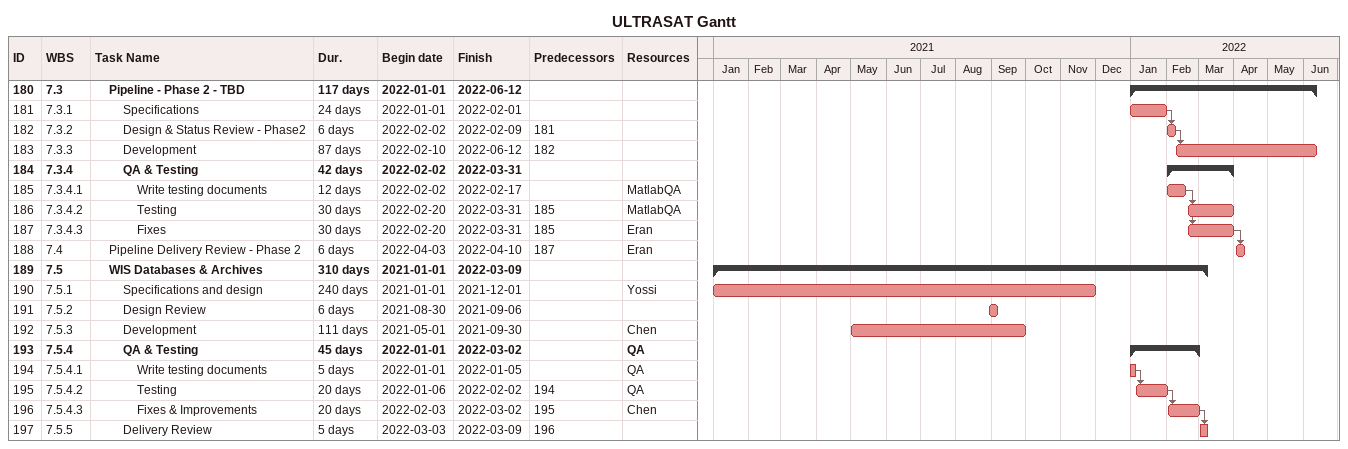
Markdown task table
ULTRASAT Gantt

| ID | WBS | Task | Duration | Start | Finish | Predecessors | Resources |
|---|---|---|---|---|---|---|---|
| 180 | 7.3 | **Pipeline - Phase 2 - TBD** | 117d | 2022-01-01 | 2022-06-12 |  |  |
| 181 | 7.3.1 | Specifications | 24d | 2022-01-01 | 2022-02-01 |  |  |
| 182 | 7.3.2 | Design & Status Review - Phase2 | 6d | 2022-02-02 | 2022-02-09 | 181 |  |
| 183 | 7.3.3 | Development | 87d | 2022-02-10 | 2022-06-12 | 182 |  |
| 184 | 7.3.4 | **QA & Testing** | 42d | 2022-02-02 | 2022-03-31 |  |  |
| 185 | 7.3.4.1 | Write testing documents | 12d | 2022-02-02 | 2022-02-17 |  | MatlabQA |
| 186 | 7.3.4.2 | Testing | 30d | 2022-02-20 | 2022-03-31 | 185 | MatlabQA |
| 187 | 7.3.4.3 | Fixes | 30d | 2022-02-20 | 2022-03-31 | 185 | Eran |
| 188 | 7.4 | Pipeline Delivery Review - Phase 2 | 6d | 2022-04-03 | 2022-04-10 | 187 | Eran |
| 189 | 7.5 | **WIS Databases & Archives** | 310d | 2021-01-01 | 2022-03-09 |  |  |
| 190 | 7.5.1 | Specifications and design | 240d | 2021-01-01 | 2021-12-01 |  | Yossi |
| 191 | 7.5.2 | Design Review | 6d | 2021-08-30 | 2021-09-06 |  |  |
| 192 | 7.5.3 | Development | 111d | 2021-05-01 | 2021-09-30 |  | Chen |
| 193 | 7.5.4 | **QA & Testing** | 45d | 2022-01-01 | 2022-03-02 |  | QA |
| 194 | 7.5.4.1 | Write testing documents | 5d | 2022-01-01 | 2022-01-05 |  | QA |
| 195 | 7.5.4.2 | Testing | 20d | 2022-01-06 | 2022-02-02 | 194 | QA |
| 196 | 7.5.4.3 | Fixes & Improvements | 20d | 2022-02-03 | 2022-03-02 | 195 | Chen |
| 197 | 7.5.5 | Delivery Review | 5d | 2022-03-03 | 2022-03-09 | 196 |  |
